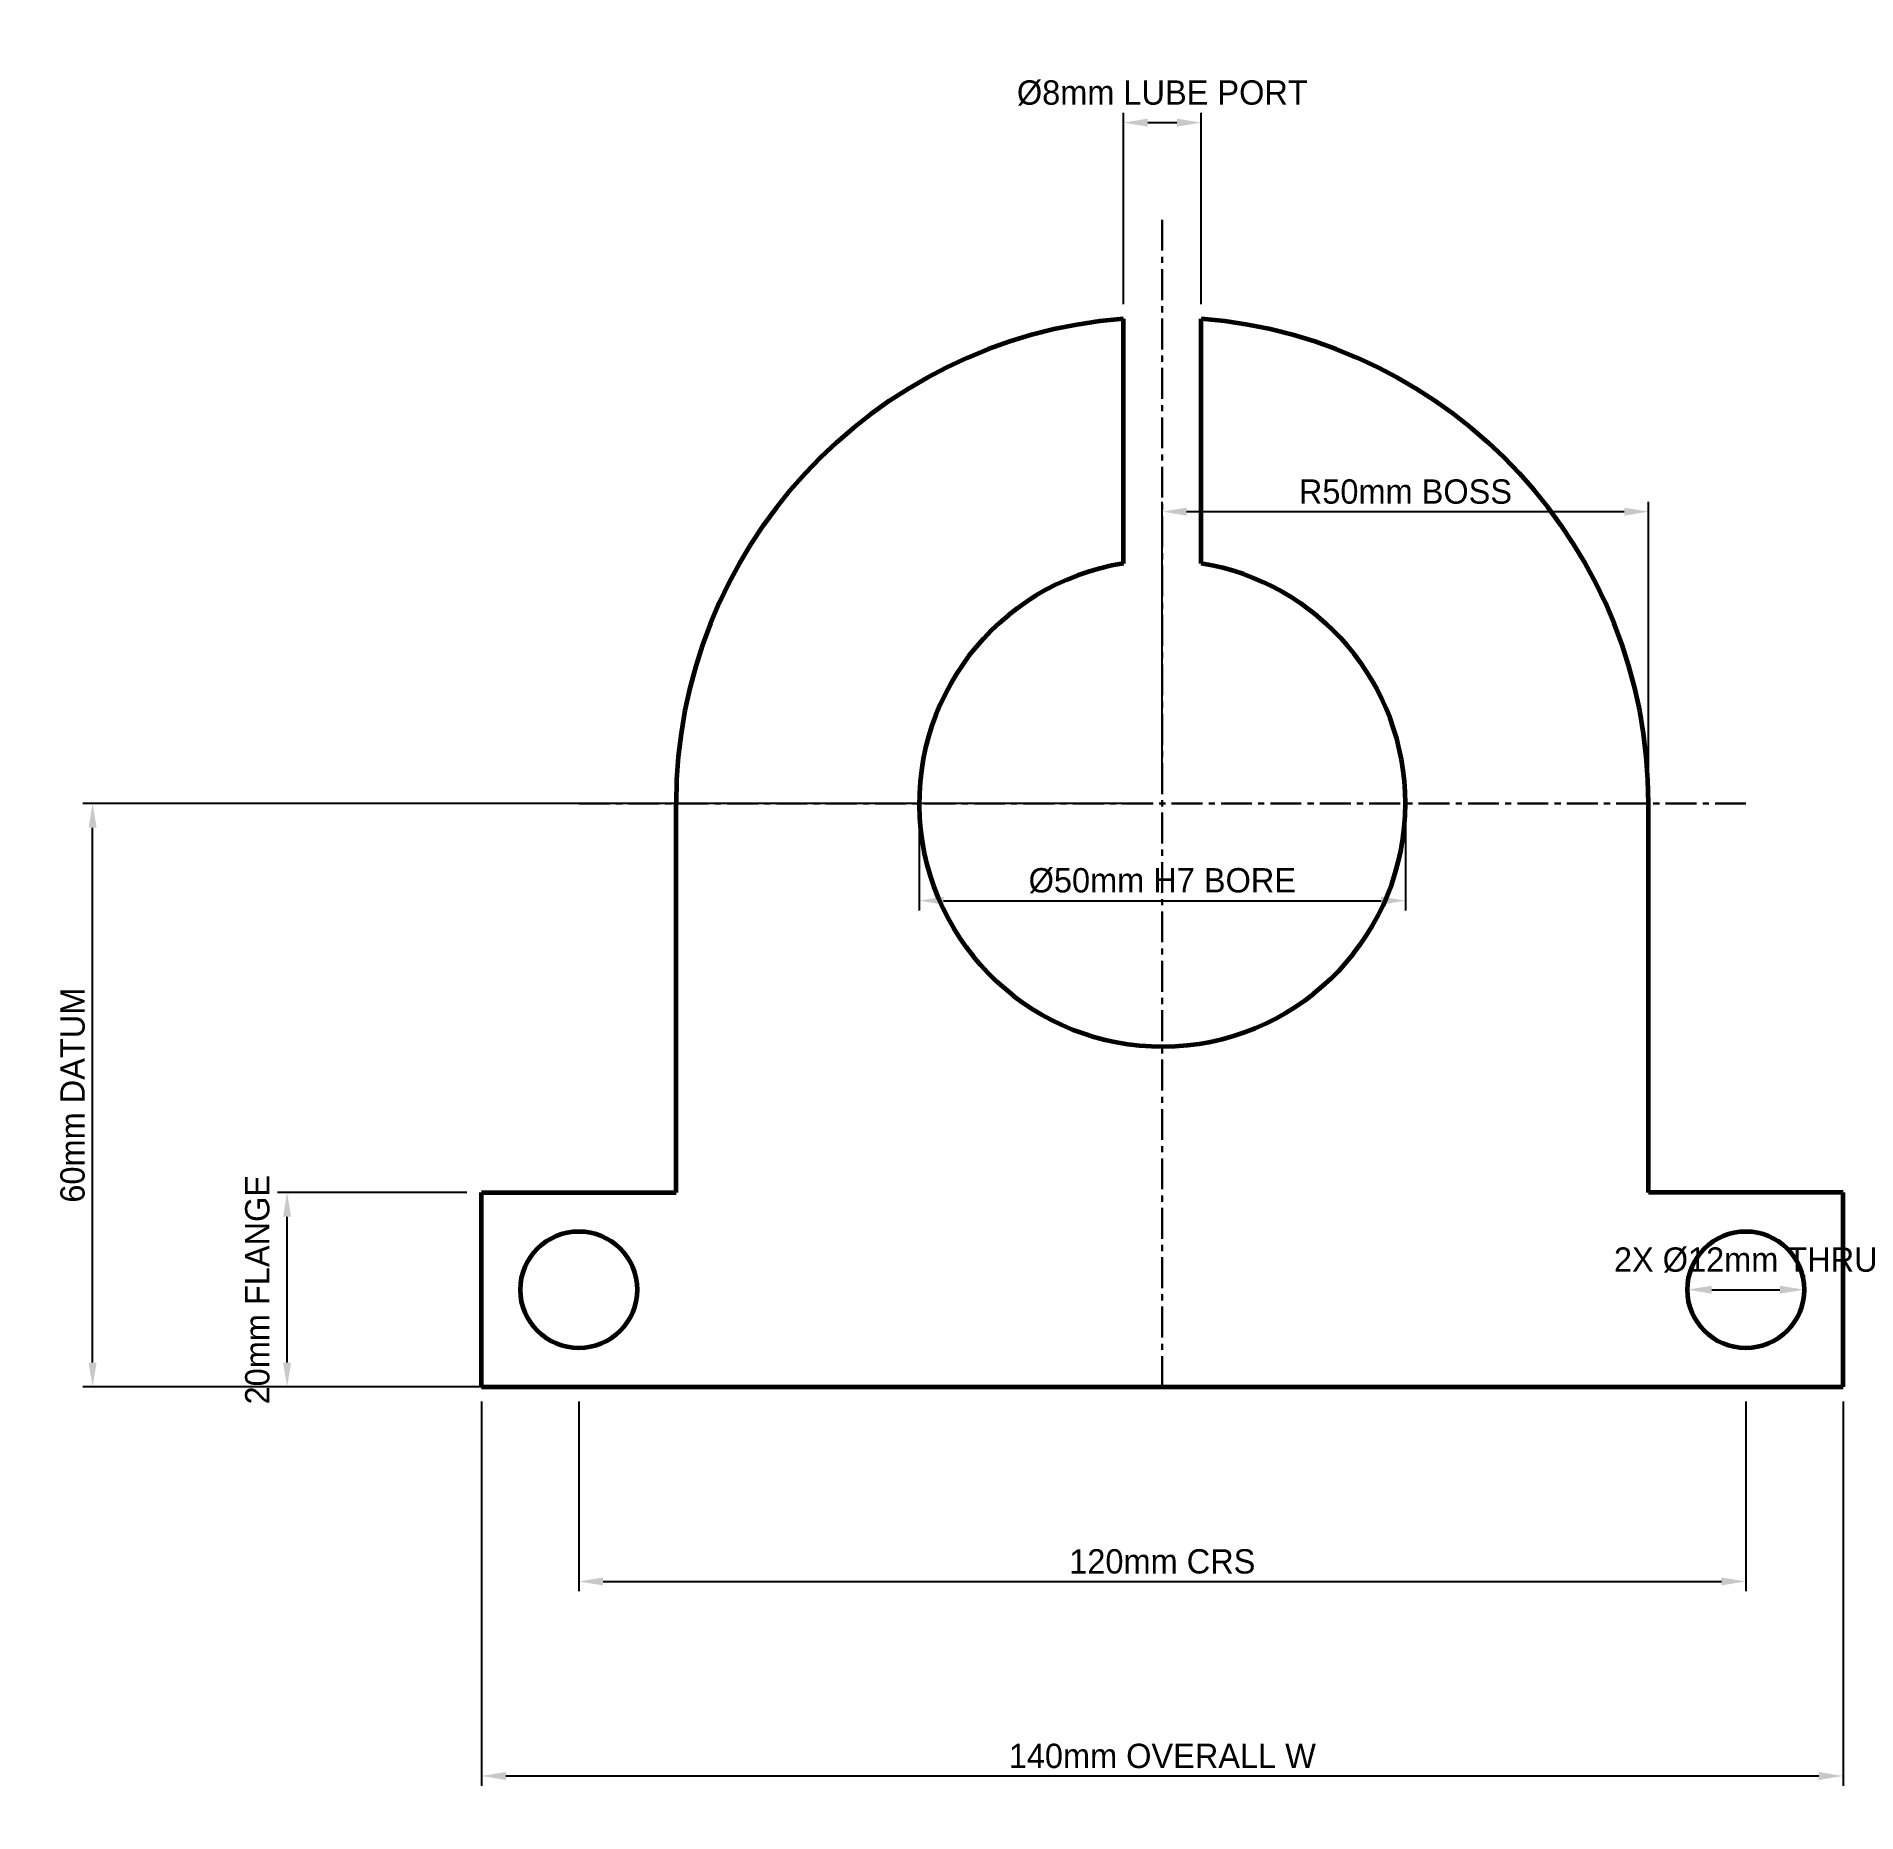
# Model space of a CAD drawing. Header units: metres. Extents: x -16 to 171, y -4 to 179.
import ezdxf

# ---------------------------------------------------------------- set-up
doc = ezdxf.new("R2010")
doc.units = ezdxf.units.M
doc.linetypes.add('CENTER', pattern=[5.08, 3.175, -0.635, 0.635, -0.635])
for name, color, linetype, lineweight in [('CENTERLINES', 7, 'CENTER', 30), ('DIMENSIONS', 7, 'Continuous', 30), ('GEOMETRY', 7, 'Continuous', 60)]:
    doc.layers.add(name, color=color, linetype=linetype, lineweight=lineweight)
doc.dimstyles.new('ENGINEERING_STYLE', dxfattribs={"dimtxt": 2.5, "dimasz": 2.5, "dimexe": 1, "dimexo": 1.5, "dimgap": 0.8, "dimtad": 1, "dimcen": 2.5, "dimazin": 3, "dimtfac": 1, "dimtmove": 0, "dimatfit": 3})

msp = doc.modelspace()

# ---------------------------------------------------------------- linework, layer by layer
at = {"layer": 'CENTERLINES'}
for p, q in [((100, 40), (100, 160)), ((40, 100), (160, 100))]:
    msp.add_line(p, q, dxfattribs=at)
at = {"layer": 'GEOMETRY'}
for p, q in [((96, 124.678), (96, 149.84)), ((104, 124.678), (104, 149.84)), ((50, 60), (50, 100)), ((150, 60), (150, 100)), ((30, 40), (30, 60)), ((30, 60), (50, 60)), ((170, 60), (150, 60)), ((170, 40), (170, 60)), ((30, 40), (170, 40))]:
    msp.add_line(p, q, dxfattribs=at)
for centre in [(40, 50), (160, 50)]:
    msp.add_circle(centre, 6, dxfattribs=at)
for radius, start, end in [(50, 94.58857, 180), (50, 0, 85.41143), (25, 99.2069, 360), (25, 0, 80.7931)]:
    msp.add_arc((100, 100), radius, start, end, dxfattribs=at)

# ---------------------------------------------------------------- dimensions: what is measured, and where the dimension line sits
at = {"layer": 'DIMENSIONS'}
for base, p1, p2, text in [((96, 170), (96, 149.84), (104, 149.84), '%%C8mm LUBE PORT'), ((100, 130), (100, 100), (150, 100), 'R50mm BOSS'), ((75, 90), (75, 100), (125, 100), '%%C50mm H7 BORE'), ((154, 50), (154, 50), (166, 50), '2X %%C12mm THRU'), ((30, 0), (30, 40), (170, 40), '140mm OVERALL W'), ((40, 20), (40, 40), (160, 40), '120mm CRS')]:
    msp.add_linear_dim(base=base, p1=p1, p2=p2, text=text, dimstyle='ENGINEERING_STYLE', dxfattribs=at).render()
for base, p1, p2, text in [((-10, 40), (100, 40), (100, 100), '60mm DATUM'), ((10, 40), (30, 40), (30, 60), '20mm FLANGE')]:
    msp.add_linear_dim(base=base, p1=p1, p2=p2, angle=90, text=text, dimstyle='ENGINEERING_STYLE', dxfattribs=at).render()

doc.saveas('drawing.dxf')
